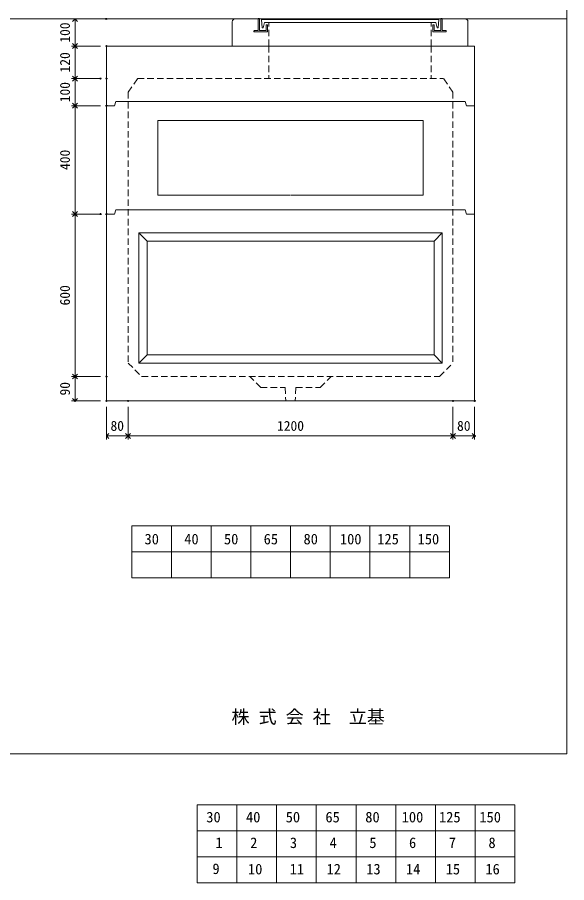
# Model space of a CAD drawing. Units: millimetres, scale not verified. Extents: x -6420 to 6420, y -3088 to 3088.
# Drawn here: x 4391 to 6420, y -3088 to 107 of the extents above; entities that cross this region are included whole.
import ezdxf
from ezdxf.enums import TextEntityAlignment as Align

# ---------------------------------------------------------------- set-up
doc = ezdxf.new("R2010")
doc.units = ezdxf.units.MM
doc.header["$LTSCALE"] = 20
doc.header["$PDMODE"] = 32
doc.header["$PDSIZE"] = 4
doc.linetypes.add('DASHED1', pattern=[1.8, 1.2, -0.6])
doc.linetypes.add('USER2', pattern=[50.8, 31.75, -6.35, 6.35, -6.35])
doc.layers.add('0-1_Defpoints', color=7, linetype='Continuous')
for name, color, linetype, lineweight in [('0-2_waku', 7, 'Continuous', 18), ('0-3_gaikei', 7, 'Continuous', 18), ('0-4_kakure', 7, 'DASHED1', 5), ('0-5_sunpou', 7, 'Continuous', 5), ('0-8_uchigawa', 6, 'Continuous', 18), ('0-A_futa', 3, 'Continuous', 18), ('0-B_GL', 4, 'Continuous', 18), ('0-D_文字１', 7, 'Continuous', 18), ('1-2_uchigawa2', 6, 'USER2', 18), ('1-4_文字２', 7, 'Continuous', 5)]:
    doc.layers.add(name, color=color, linetype=linetype, lineweight=lineweight)
doc.styles.add('ＭＳ ゴシック', font='')
doc.styles.get('ＭＳ ゴシック').set_extended_font_data('MS Gothic')

# ---------------------------------------------------------------- blocks, each defined once
blk = doc.blocks.new('_Open90')
at = {"layer": '0-5_sunpou'}
blk.add_line((0, 0), (-1, 0), dxfattribs=at)
blk.add_lwpolyline([(-0.5, 0.5), (0, 0), (-0.5, -0.5)], dxfattribs=at)
blk = doc.blocks.new('D65')
at = {"layer": '0-1_Defpoints'}
for p in [(7303.24, 1920.17), (7187.22, 1320.17), (7303.24, 1320.17)]:
    blk.add_point(p, dxfattribs=at)
at = {"layer": '0-5_sunpou'}
for p, q in [((7281.24, 1920.17), (7174.22, 1920.17)), ((7187.22, 1902.17), (7187.22, 1338.17)), ((7281.24, 1320.17), (7174.22, 1320.17))]:
    blk.add_line(p, q, dxfattribs=at)
at = {"layer": '0-5_sunpou', "xscale": 18, "yscale": 18}
for p, rotation in [((7187.22, 1920.17), 90), ((7187.22, 1320.17), 270)]:
    blk.add_blockref('_Open90', p, dxfattribs=dict(at, rotation=rotation))
at = {"layer": '0-5_sunpou', "style": 'ＭＳ ゴシック'}
blk.add_text('600', height=36.66, rotation=90, dxfattribs=at).set_placement((7179.22, 1582.67), align=Align.BOTTOM_LEFT)
blk = doc.blocks.new('D66')
at = {"layer": '0-1_Defpoints'}
for p in [(7303.24, 1320.17), (7187.22, 1230.17), (7303.24, 1230.17)]:
    blk.add_point(p, dxfattribs=at)
at = {"layer": '0-5_sunpou'}
for p, q in [((7281.24, 1320.17), (7174.22, 1320.17)), ((7187.22, 1302.17), (7187.22, 1248.17)), ((7281.24, 1230.17), (7174.22, 1230.17))]:
    blk.add_line(p, q, dxfattribs=at)
at = {"layer": '0-5_sunpou', "xscale": 18, "yscale": 18}
for p, rotation in [((7187.22, 1320.17), 90), ((7187.22, 1230.17), 270)]:
    blk.add_blockref('_Open90', p, dxfattribs=dict(at, rotation=rotation))
at = {"layer": '0-5_sunpou', "style": 'ＭＳ ゴシック'}
blk.add_text('90', height=36.66, rotation=90, dxfattribs=at).set_placement((7179.22, 1250.17), align=Align.BOTTOM_LEFT)
blk = doc.blocks.new('D67')
at = {"layer": '0-1_Defpoints'}
for p in [(7303.24, 1230.17), (7383.24, 1230.17), (7383.24, 1100.84)]:
    blk.add_point(p, dxfattribs=at)
at = {"layer": '0-5_sunpou'}
for p, q in [((7303.24, 1208.17), (7303.24, 1087.84)), ((7383.24, 1208.17), (7383.24, 1087.84)), ((7321.24, 1100.84), (7365.24, 1100.84))]:
    blk.add_line(p, q, dxfattribs=at)
at = {"layer": '0-5_sunpou', "xscale": 18, "yscale": 18, "rotation": 180}
blk.add_blockref('_Open90', (7303.24, 1100.84), dxfattribs=at)
at = {"layer": '0-5_sunpou', "xscale": 18, "yscale": 18}
blk.add_blockref('_Open90', (7383.24, 1100.84), dxfattribs=at)
at = {"layer": '0-5_sunpou', "style": 'ＭＳ ゴシック'}
blk.add_text('80', height=36.66, dxfattribs=at).set_placement((7318.24, 1108.84), align=Align.BOTTOM_LEFT)
blk = doc.blocks.new('D68')
at = {"layer": '0-1_Defpoints'}
for p in [(7383.24, 1230.17), (8583.24, 1230.17), (8583.24, 1100.84)]:
    blk.add_point(p, dxfattribs=at)
at = {"layer": '0-5_sunpou'}
for p, q in [((7383.24, 1208.17), (7383.24, 1087.84)), ((8583.24, 1208.17), (8583.24, 1087.84)), ((7401.24, 1100.84), (8565.24, 1100.84))]:
    blk.add_line(p, q, dxfattribs=at)
at = {"layer": '0-5_sunpou', "xscale": 18, "yscale": 18, "rotation": 180}
blk.add_blockref('_Open90', (7383.24, 1100.84), dxfattribs=at)
at = {"layer": '0-5_sunpou', "xscale": 18, "yscale": 18}
blk.add_blockref('_Open90', (8583.24, 1100.84), dxfattribs=at)
at = {"layer": '0-5_sunpou', "style": 'ＭＳ ゴシック'}
blk.add_text('1200', height=36.66, dxfattribs=at).set_placement((7933.24, 1108.84), align=Align.BOTTOM_LEFT)
blk = doc.blocks.new('D69')
at = {"layer": '0-1_Defpoints'}
for p in [(8583.24, 1230.17), (8663.24, 1230.17), (8663.24, 1100.84)]:
    blk.add_point(p, dxfattribs=at)
at = {"layer": '0-5_sunpou'}
for p, q in [((8583.24, 1208.17), (8583.24, 1087.84)), ((8663.24, 1208.17), (8663.24, 1087.84)), ((8601.24, 1100.84), (8645.24, 1100.84))]:
    blk.add_line(p, q, dxfattribs=at)
at = {"layer": '0-5_sunpou', "xscale": 18, "yscale": 18, "rotation": 180}
blk.add_blockref('_Open90', (8583.24, 1100.84), dxfattribs=at)
at = {"layer": '0-5_sunpou', "xscale": 18, "yscale": 18}
blk.add_blockref('_Open90', (8663.24, 1100.84), dxfattribs=at)
at = {"layer": '0-5_sunpou', "style": 'ＭＳ ゴシック'}
blk.add_text('80', height=36.66, dxfattribs=at).set_placement((8598.24, 1108.84), align=Align.BOTTOM_LEFT)
blk = doc.blocks.new('D70')
at = {"layer": '0-1_Defpoints'}
for p in [(7302.41, 2640.17), (7187.22, 2540.17), (7303.24, 2540.17)]:
    blk.add_point(p, dxfattribs=at)
at = {"layer": '0-5_sunpou'}
for p, q in [((7280.41, 2640.17), (7174.22, 2640.17)), ((7187.22, 2622.17), (7187.22, 2558.17)), ((7281.24, 2540.17), (7174.22, 2540.17))]:
    blk.add_line(p, q, dxfattribs=at)
at = {"layer": '0-5_sunpou', "xscale": 18, "yscale": 18}
for p, rotation in [((7187.22, 2640.17), 90), ((7187.22, 2540.17), 270)]:
    blk.add_blockref('_Open90', p, dxfattribs=dict(at, rotation=rotation))
at = {"layer": '0-5_sunpou', "style": 'ＭＳ ゴシック'}
blk.add_text('100', height=36.66, rotation=90, dxfattribs=at).set_placement((7179.22, 2552.67), align=Align.BOTTOM_LEFT)
blk = doc.blocks.new('D71')
at = {"layer": '0-1_Defpoints'}
for p in [(7303.24, 2540.17), (7187.22, 2420.17), (7303.24, 2420.17)]:
    blk.add_point(p, dxfattribs=at)
at = {"layer": '0-5_sunpou'}
for p, q in [((7281.24, 2540.17), (7174.22, 2540.17)), ((7187.22, 2522.17), (7187.22, 2438.17)), ((7281.24, 2420.17), (7174.22, 2420.17))]:
    blk.add_line(p, q, dxfattribs=at)
at = {"layer": '0-5_sunpou', "xscale": 18, "yscale": 18}
for p, rotation in [((7187.22, 2540.17), 90), ((7187.22, 2420.17), 270)]:
    blk.add_blockref('_Open90', p, dxfattribs=dict(at, rotation=rotation))
at = {"layer": '0-5_sunpou', "style": 'ＭＳ ゴシック'}
blk.add_text('120', height=36.66, rotation=90, dxfattribs=at).set_placement((7179.22, 2442.67), align=Align.BOTTOM_LEFT)
blk = doc.blocks.new('D78')
at = {"layer": '0-1_Defpoints'}
for p in [(7281.24, 2420.17), (7187.22, 2320.17), (7303.24, 2320.17)]:
    blk.add_point(p, dxfattribs=at)
at = {"layer": '0-5_sunpou'}
for p, q in [((7259.24, 2420.17), (7174.22, 2420.17)), ((7187.22, 2402.17), (7187.22, 2338.17)), ((7281.24, 2320.17), (7174.22, 2320.17))]:
    blk.add_line(p, q, dxfattribs=at)
at = {"layer": '0-5_sunpou', "xscale": 18, "yscale": 18}
for p, rotation in [((7187.22, 2420.17), 90), ((7187.22, 2320.17), 270)]:
    blk.add_blockref('_Open90', p, dxfattribs=dict(at, rotation=rotation))
at = {"layer": '0-5_sunpou', "style": 'ＭＳ ゴシック'}
blk.add_text('100', height=36.66, rotation=90, dxfattribs=at).set_placement((7179.22, 2332.67), align=Align.BOTTOM_LEFT)
blk = doc.blocks.new('D79')
at = {"layer": '0-1_Defpoints'}
for p in [(7303.24, 2320.17), (7187.22, 1920.17), (7281.24, 1920.17)]:
    blk.add_point(p, dxfattribs=at)
at = {"layer": '0-5_sunpou'}
for p, q in [((7281.24, 2320.17), (7174.22, 2320.17)), ((7187.22, 2302.17), (7187.22, 1938.17)), ((7259.24, 1920.17), (7174.22, 1920.17))]:
    blk.add_line(p, q, dxfattribs=at)
at = {"layer": '0-5_sunpou', "xscale": 18, "yscale": 18}
for p, rotation in [((7187.22, 2320.17), 90), ((7187.22, 1920.17), 270)]:
    blk.add_blockref('_Open90', p, dxfattribs=dict(at, rotation=rotation))
at = {"layer": '0-5_sunpou', "style": 'ＭＳ ゴシック'}
blk.add_text('400', height=36.66, rotation=90, dxfattribs=at).set_placement((7179.22, 2082.67), align=Align.BOTTOM_LEFT)

msp = doc.modelspace()

# ---------------------------------------------------------------- linework, layer by layer
at = {"layer": '0-2_waku'}
for p, q in [((6419.75, 3087.55), (6419.75, -2612.45)), ((4813.09, -1770.11), (4813.09, -1962.11)), ((4813.09, -1770.11), (4813.09, -1962.11)), ((4813.09, -1770.11), (4813.09, -1962.11)), ((4813.09, -1770.11), (4813.09, -1962.11)), ((4813.09, -1770.11), (5986.42, -1770.11)), ((4959.75, -1770.11), (4959.75, -1962.11)), ((5106.42, -1770.11), (5106.42, -1962.11)), ((5106.42, -1770.11), (5106.42, -1962.11)), ((5253.09, -1770.11), (5253.09, -1962.11)), ((5399.75, -1770.11), (5399.75, -1962.11)), ((5546.42, -1770.11), (5546.42, -1962.11)), ((5693.09, -1770.11), (5693.09, -1962.11)), ((5839.75, -1770.11), (5839.75, -1962.11)), ((5986.42, -1770.11), (5986.42, -1962.11)), ((4813.09, -1866.11), (5986.42, -1866.11)), ((4813.09, -1962.11), (5986.42, -1962.11)), ((-1740.25, -2612.45), (6419.75, -2612.45))]:
    msp.add_line(p, q, dxfattribs=at)
at = {"layer": '0-3_gaikei'}
for p, q in [((5194.75, 100.89), (5279.75, 100.89)), ((5959.75, 100.89), (6044.75, 100.89)), ((5184.75, 0.89), (5184.75, 90.89)), ((6054.75, 0.89), (6054.75, 90.89)), ((4719.75, 0.89), (6079.75, 0.89)), ((4719.75, 0.89), (4719.75, -1309.11)), ((6079.75, 0.89), (6079.75, -1309.11)), ((4749.75, -219.11), (4719.75, -219.11)), ((4749.75, -219.11), (4719.75, -219.11)), ((4749.75, -219.11), (4719.75, -219.11)), ((4749.75, -219.11), (4754.75, -204.11)), ((4754.75, -204.11), (6044.75, -204.11)), ((6049.75, -219.11), (6044.75, -204.11)), ((6079.75, -219.11), (6049.75, -219.11)), ((4749.75, -619.11), (4754.75, -604.11)), ((4749.75, -619.11), (4754.75, -604.11)), ((4754.75, -604.11), (6044.75, -604.11)), ((4754.75, -604.11), (6044.75, -604.11)), ((6049.75, -619.11), (6044.75, -604.11)), ((6049.75, -619.11), (6044.75, -604.11)), ((4749.75, -619.11), (4719.75, -619.11)), ((4749.75, -619.11), (4719.75, -619.11)), ((6079.75, -619.11), (6049.75, -619.11)), ((6079.75, -619.11), (6049.75, -619.11)), ((6079.75, -1309.11), (4719.75, -1309.11))]:
    msp.add_line(p, q, dxfattribs=at)
for centre, radius, start, end in [((5194.17, 91.47), 9.44, 86.47383, 183.52617), ((6045.08, 91.22), 9.68, 358.04251, 91.95749)]:
    msp.add_arc(centre, radius, start, end, dxfattribs=at)
at = {"layer": '0-4_kakure'}
for p, q in [((5319.75, 0.89), (5319.75, 87.39)), ((5919.75, 0.89), (5919.75, 87.39)), ((5319.75, 0.89), (5319.75, -119.11)), ((5919.75, 0.89), (5919.75, -119.11)), ((4799.75, -169.11), (4834.75, -119.11)), ((4834.75, -119.11), (5964.75, -119.11)), ((5999.75, -169.11), (5964.75, -119.11)), ((4799.75, -169.11), (4799.75, -1169.11)), ((5999.75, -169.11), (5999.75, -1169.11)), ((5949.75, -1219.11), (5999.75, -1169.11)), ((5289.75, -1259.11), (5249.75, -1219.11)), ((5289.75, -1259.11), (5379.75, -1259.11)), ((5379.75, -1259.11), (5382.25, -1309.11)), ((5419.75, -1259.11), (5417.25, -1309.11))]:
    msp.add_line(p, q, dxfattribs=at)
for points in [[(4799.75, -1169.11), (4849.75, -1219.11), (5949.75, -1219.11)], [(5419.75, -1259.11), (5509.75, -1259.11), (5549.75, -1219.11)]]:
    msp.add_lwpolyline(points, dxfattribs=at)
at = {"layer": '0-8_uchigawa'}
for p, q in [((4839.75, -689.11), (5959.75, -689.11)), ((4839.75, -689.11), (4839.75, -1169.11)), ((4839.75, -689.11), (4869.75, -719.11)), ((5959.75, -689.11), (5929.75, -719.11)), ((5959.75, -1169.11), (5959.75, -689.11)), ((4869.75, -719.11), (5929.75, -719.11)), ((4869.75, -719.11), (4869.75, -1139.11)), ((5929.75, -1139.11), (5929.75, -719.11)), ((4839.75, -1169.11), (4869.75, -1139.11)), ((4869.75, -1139.11), (5929.75, -1139.11)), ((5959.75, -1169.11), (5929.75, -1139.11)), ((4839.75, -1169.11), (5959.75, -1169.11))]:
    msp.add_line(p, q, dxfattribs=at)
at = {"layer": '0-A_futa'}
for p, q in [((5279.75, 100.89), (5279.75, 57.89)), ((5281.75, 102.89), (5284.75, 102.89)), ((5284.75, 102.89), (5284.75, 57.89)), ((5292.56, 98.39), (5946.89, 98.39)), ((5292.56, 98.39), (5295.05, 68.39)), ((5946.89, 98.39), (5944.64, 68.39)), ((5954.75, 102.89), (5957.75, 102.89)), ((5959.75, 100.89), (5959.75, 57.89)), ((5295.05, 68.39), (5298.76, 68.39)), ((5303.08, 87.39), (5298.76, 68.39)), ((5303.08, 87.39), (5936.42, 87.39)), ((5309.75, 77.89), (5309.75, 57.89)), ((5311.75, 79.89), (5312.75, 79.89)), ((5314.75, 77.89), (5314.75, 52.89)), ((5924.75, 77.89), (5924.75, 52.89)), ((5927.75, 79.89), (5926.75, 79.89)), ((5929.75, 77.89), (5929.75, 57.89)), ((5936.42, 87.39), (5940.74, 68.39)), ((5944.64, 68.39), (5940.74, 68.39)), ((5264.75, 55.89), (5264.75, 54.89)), ((5266.75, 57.89), (5279.75, 57.89)), ((5314.75, 52.89), (5266.75, 52.89)), ((5284.75, 57.89), (5309.75, 57.89)), ((5924.75, 52.89), (5972.75, 52.89)), ((5972.75, 57.89), (5959.75, 57.89)), ((5974.75, 55.89), (5974.75, 54.89))]:
    msp.add_line(p, q, dxfattribs=at)
msp.add_lwpolyline([(5954.75, 102.89), (5954.75, 57.89), (5929.75, 57.89)], dxfattribs=at)
for centre, start, end in [((5281.75, 100.89), 90, 180), ((5957.75, 100.89), 0, 90), ((5311.75, 77.89), 90, 180), ((5312.75, 77.89), 0, 90), ((5926.75, 77.89), 90, 180), ((5927.75, 77.89), 0, 90), ((5266.75, 55.89), 90, 180), ((5266.75, 54.89), 180, 270), ((5972.75, 55.89), 0, 90), ((5972.75, 54.89), 270, 0)]:
    msp.add_arc(centre, 2, start, end, dxfattribs=at)
at = {"layer": '0-B_GL'}
msp.add_line((-1740.25, 100.89), (6419.75, 100.89), dxfattribs=at)
at = {"layer": '1-2_uchigawa2'}
for p, q in [((4909.75, -274.12), (5399.75, -274.12)), ((4909.75, -274.12), (4909.75, -549.11)), ((5889.75, -274.12), (5399.75, -274.12)), ((5889.75, -274.12), (5889.75, -549.11)), ((4909.75, -549.11), (5398.51, -549.11)), ((5889.75, -549.11), (5401, -549.11))]:
    msp.add_line(p, q, dxfattribs=at)
at = {"layer": '1-4_文字２'}
for p, q in [((5055.02, -2799.57), (5055.02, -2991.57)), ((5055.02, -2799.57), (5055.02, -2991.57)), ((5055.02, -2799.57), (5055.02, -2991.57)), ((5055.02, -2799.57), (5055.02, -2991.57)), ((5055.02, -2799.57), (6228.35, -2799.57)), ((5055.02, -2799.57), (5055.02, -2991.57)), ((5055.02, -2799.57), (5055.02, -2991.57)), ((5055.02, -2799.57), (5055.02, -2991.57)), ((5055.02, -2799.57), (5055.02, -2991.57)), ((5055.02, -2799.57), (6228.35, -2799.57)), ((5201.68, -2799.57), (5201.68, -2991.57)), ((5201.68, -2799.57), (5201.68, -2991.57)), ((5348.35, -2799.57), (5348.35, -2991.57)), ((5348.35, -2799.57), (5348.35, -2991.57)), ((5348.35, -2799.57), (5348.35, -2991.57)), ((5348.35, -2799.57), (5348.35, -2991.57)), ((5495.02, -2799.57), (5495.02, -2991.57)), ((5495.02, -2799.57), (5495.02, -2991.57)), ((5641.68, -2799.57), (5641.68, -2991.57)), ((5641.68, -2799.57), (5641.68, -2991.57)), ((5788.35, -2799.57), (5788.35, -2991.57)), ((5788.35, -2799.57), (5788.35, -2991.57)), ((5935.02, -2799.57), (5935.02, -2991.57)), ((5935.02, -2799.57), (5935.02, -2991.57)), ((6081.68, -2799.57), (6081.68, -2991.57)), ((6081.68, -2799.57), (6081.68, -2991.57)), ((6228.35, -2799.57), (6228.35, -2991.57)), ((6228.35, -2799.57), (6228.35, -2991.57)), ((5055.02, -2895.57), (6228.35, -2895.57)), ((5055.02, -2895.57), (6228.35, -2895.57)), ((5055.02, -2991.57), (6228.35, -2991.57)), ((5055.02, -2991.57), (6228.35, -2991.57)), ((5055.02, -2991.57), (5055.02, -3087.57)), ((5055.02, -2991.57), (5055.02, -3087.57)), ((5055.02, -2991.57), (5055.02, -3087.57)), ((5055.02, -2991.57), (5055.02, -3087.57)), ((5055.02, -2991.57), (6228.35, -2991.57)), ((5055.02, -2991.57), (5055.02, -3087.57)), ((5055.02, -2991.57), (5055.02, -3087.57)), ((5055.02, -2991.57), (5055.02, -3087.57)), ((5055.02, -2991.57), (5055.02, -3087.57)), ((5055.02, -2991.57), (6228.35, -2991.57)), ((5201.68, -2991.57), (5201.68, -3087.57)), ((5201.68, -2991.57), (5201.68, -3087.57)), ((5348.35, -2991.57), (5348.35, -3087.57)), ((5348.35, -2991.57), (5348.35, -3087.57)), ((5348.35, -2991.57), (5348.35, -3087.57)), ((5348.35, -2991.57), (5348.35, -3087.57)), ((5495.02, -2991.57), (5495.02, -3087.57)), ((5495.02, -2991.57), (5495.02, -3087.57)), ((5641.68, -2991.57), (5641.68, -3087.57)), ((5641.68, -2991.57), (5641.68, -3087.57)), ((5788.35, -2991.57), (5788.35, -3087.57)), ((5788.35, -2991.57), (5788.35, -3087.57)), ((5935.02, -2991.57), (5935.02, -3087.57)), ((5935.02, -2991.57), (5935.02, -3087.57)), ((6081.68, -2991.57), (6081.68, -3087.57)), ((6081.68, -2991.57), (6081.68, -3087.57)), ((6228.35, -2991.57), (6228.35, -3087.57)), ((6228.35, -2991.57), (6228.35, -3087.57)), ((5055.02, -3087.57), (6228.35, -3087.57)), ((5055.02, -3087.57), (6228.35, -3087.57))]:
    msp.add_line(p, q, dxfattribs=at)

# ---------------------------------------------------------------- block references
at = {"layer": '0-5_sunpou'}
for name in ['D70', 'D71', 'D78', 'D79', 'D65', 'D66', 'D67', 'D68', 'D69']:
    msp.add_blockref(name, (-2583.48, -2539.28), dxfattribs=at)

# ---------------------------------------------------------------- texts
at = {"layer": '0-D_文字１', "style": 'ＭＳ ゴシック'}
for s, height, p in [('30', 39.1, (4860.47, -1850.28)), ('40', 39.1, (5007.14, -1850.28)), ('50', 39.1, (5153.8, -1850.28)), ('65', 39.1, (5300.47, -1850.28)), ('80', 39.1, (5447.68, -1850.28)), ('100', 39.1, (5582.18, -1850.28)), ('125', 39.1, (5720.03, -1850.28)), ('150', 39.1, (5869.05, -1850.28)), (' 株 式 会 社\u3000立基', 48.88, (5148.46, -2514.26))]:
    msp.add_text(s, height=height, dxfattribs=at).set_placement(p, align=Align.BOTTOM_LEFT)
at = {"layer": '1-4_文字２', "style": 'ＭＳ ゴシック'}
for s, p in [('30', (5088.55, -2876.66)), ('30', (5088.55, -2876.66)), ('40', (5235.22, -2876.66)), ('40', (5235.22, -2876.66)), ('50', (5381.89, -2876.66)), ('50', (5381.89, -2876.66)), ('65', (5528.55, -2876.66)), ('65', (5528.55, -2876.66)), ('80', (5675.77, -2876.66)), ('80', (5675.77, -2876.66)), ('100', (5810.26, -2876.66)), ('100', (5810.26, -2876.66)), ('125', (5948.11, -2876.66)), ('125', (5948.11, -2876.66)), ('150', (6097.13, -2876.66)), ('150', (6097.13, -2876.66)), ('1', (5122.08, -2971.38)), ('2', (5250.67, -2971.38)), ('3', (5397.33, -2971.38)), ('4', (5544, -2971.38)), ('5', (5690.67, -2971.38)), ('6', (5837.33, -2971.38)), ('7', (5984, -2971.38)), ('8', (6130.67, -2971.38)), ('9', (5111.33, -3067.38)), ('10', (5242.55, -3068.66)), ('11', (5396.54, -3068.66)), ('12', (5532.82, -3068.66)), ('13', (5679.49, -3068.66)), ('14', (5826.16, -3068.66)), ('15', (5972.82, -3068.66)), ('16', (6119.49, -3068.66))]:
    msp.add_text(s, height=39.1, dxfattribs=at).set_placement(p, align=Align.BOTTOM_LEFT)

doc.saveas('drawing.dxf')
